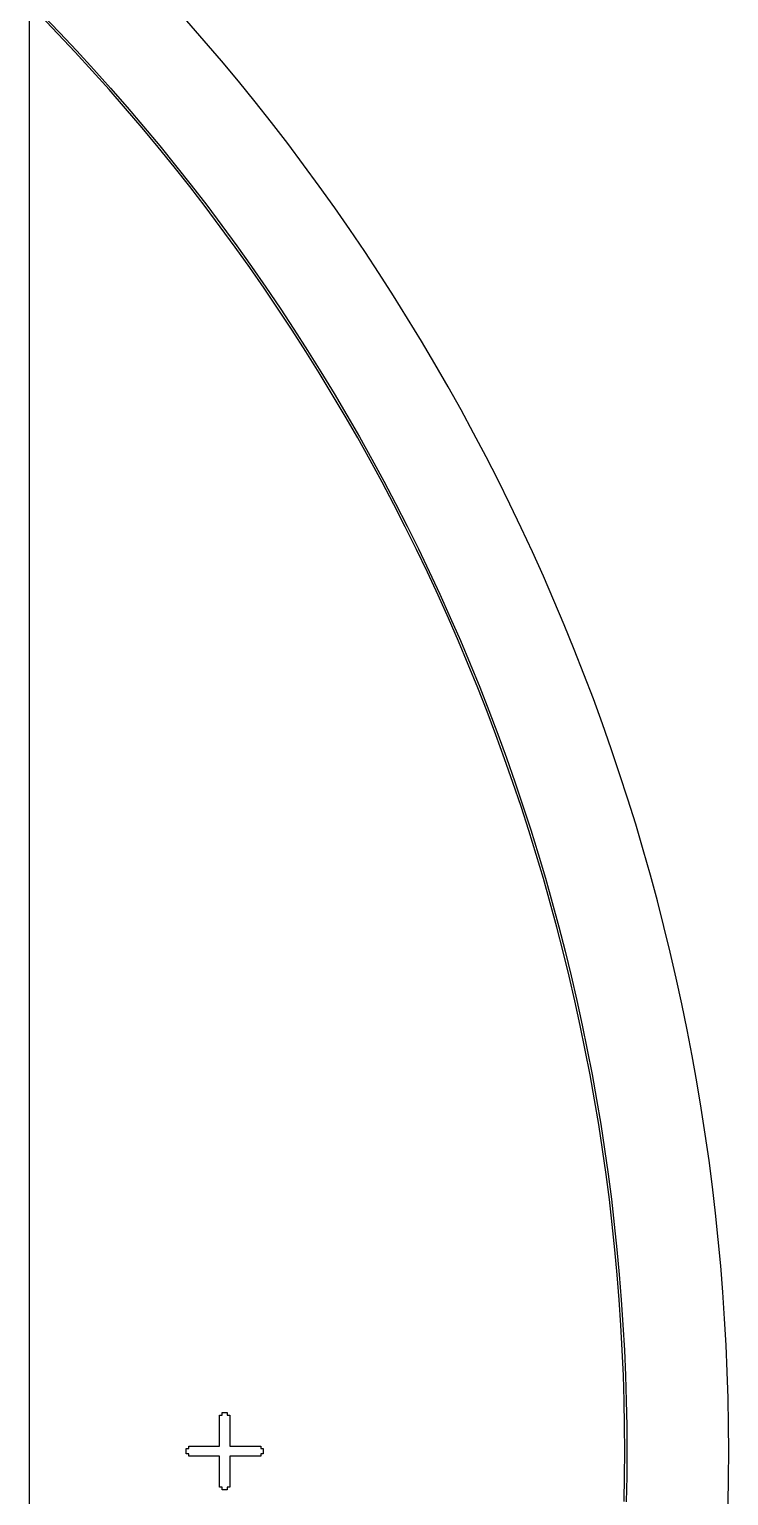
# Model space of a CAD drawing. Extents: x -18 to 85, y -20 to 85.
# Drawn here: x 67.75 to 84.75, y 31.17 to 66.82 of the extents above; entities that cross this region are included whole.
import ezdxf

# ---------------------------------------------------------------- set-up
doc = ezdxf.new("R2010")
doc.units = 0

msp = doc.modelspace()

# ---------------------------------------------------------------- linework, layer by layer
for p, q in [((67.75, 67.25), (67.75, -2.75)), ((68.4442, 66.7098), (68.0186, 67.1514)), ((68.0544, 67.1863), (68.4805, 66.7443)), ((72.0035, 66.5416), (71.5797, 67.0268)), ((68.8644, 66.263), (68.4442, 66.7098)), ((68.4805, 66.7443), (68.901, 66.2971)), ((72.4213, 66.0511), (72.0035, 66.5416)), ((69.279, 65.8112), (68.8644, 66.263)), ((68.901, 66.2971), (69.3161, 65.8447)), ((72.833, 65.5556), (72.4213, 66.0511)), ((69.6881, 65.3542), (69.279, 65.8112)), ((69.3161, 65.8447), (69.7255, 65.3873)), ((70.0915, 64.8923), (69.6881, 65.3542)), ((69.7255, 65.3873), (70.1294, 64.925)), ((73.2387, 65.0551), (72.833, 65.5556)), ((70.4892, 64.4255), (70.0915, 64.8923)), ((70.1294, 64.925), (70.5275, 64.4577)), ((73.6382, 64.5497), (73.2387, 65.0551)), ((74.0314, 64.0393), (73.6382, 64.5497)), ((70.8812, 63.9538), (70.4892, 64.4255)), ((70.5275, 64.4577), (70.9198, 63.9855)), ((71.2673, 63.4773), (70.8812, 63.9538)), ((70.9198, 63.9855), (71.3064, 63.5086)), ((74.4184, 63.5242), (74.0314, 64.0393)), ((71.6476, 62.9962), (71.2673, 63.4773)), ((71.3064, 63.5086), (71.687, 63.0269)), ((74.799, 63.0044), (74.4184, 63.5242)), ((72.0219, 62.5104), (71.6476, 62.9962)), ((71.687, 63.0269), (72.0617, 62.5407)), ((75.1732, 62.4799), (74.799, 63.0044)), ((72.3903, 62.0201), (72.0219, 62.5104)), ((72.0617, 62.5407), (72.4305, 62.0499)), ((75.5409, 61.9509), (75.1732, 62.4799)), ((72.4305, 62.0499), (72.7931, 61.5545)), ((72.7526, 61.5252), (72.3903, 62.0201)), ((75.9021, 61.4174), (75.5409, 61.9509)), ((73.1088, 61.026), (72.7526, 61.5252)), ((72.7931, 61.5545), (73.1497, 61.0548)), ((76.2568, 60.8796), (75.9021, 61.4174)), ((73.4588, 60.5224), (73.1088, 61.026)), ((73.1497, 61.0548), (73.5001, 60.5507)), ((76.6048, 60.3374), (76.2568, 60.8796)), ((73.8027, 60.0146), (73.4588, 60.5224)), ((73.5001, 60.5507), (73.8443, 60.0424)), ((76.9461, 59.791), (76.6048, 60.3374)), ((74.1403, 59.5026), (73.8027, 60.0146)), ((73.8443, 60.0424), (74.1822, 59.5299)), ((77.2807, 59.2404), (76.9461, 59.791)), ((74.4716, 58.9865), (74.1403, 59.5026)), ((74.1822, 59.5299), (74.5138, 59.0132)), ((77.6086, 58.6858), (77.2807, 59.2404)), ((74.7965, 58.4664), (74.4716, 58.9865)), ((74.5138, 59.0132), (74.839, 58.4926)), ((74.839, 58.4926), (75.1579, 57.968)), ((77.9296, 58.1272), (77.6086, 58.6858)), ((75.115, 57.9423), (74.7965, 58.4664)), ((78.2437, 57.5646), (77.9296, 58.1272)), ((75.427, 57.4143), (75.115, 57.9423)), ((75.1579, 57.968), (75.4702, 57.4395)), ((75.7326, 56.8826), (75.427, 57.4143)), ((75.4702, 57.4395), (75.7761, 56.9072)), ((78.5509, 56.9983), (78.2437, 57.5646)), ((76.0316, 56.3471), (75.7326, 56.8826)), ((75.7761, 56.9072), (76.0754, 56.3712)), ((78.8511, 56.4283), (78.5509, 56.9983)), ((76.324, 55.808), (76.0316, 56.3471)), ((76.0754, 56.3712), (76.3681, 55.8316)), ((79.1443, 55.8546), (78.8511, 56.4283)), ((76.6098, 55.2654), (76.324, 55.808)), ((76.3681, 55.8316), (76.6542, 55.2884)), ((79.4304, 55.2773), (79.1443, 55.8546)), ((76.8889, 54.7193), (76.6098, 55.2654)), ((76.6542, 55.2884), (76.9335, 54.7418)), ((79.7094, 54.6966), (79.4304, 55.2773)), ((77.1613, 54.1698), (76.8889, 54.7193)), ((76.9335, 54.7418), (77.2062, 54.1918)), ((79.9813, 54.1125), (79.7094, 54.6966)), ((77.2062, 54.1918), (77.4721, 53.6384)), ((77.4269, 53.6171), (77.1613, 54.1698)), ((80.246, 53.5252), (79.9813, 54.1125)), ((77.6857, 53.0611), (77.4269, 53.6171)), ((77.4721, 53.6384), (77.7311, 53.0819)), ((80.5035, 52.9346), (80.246, 53.5252)), ((77.9376, 52.5019), (77.6857, 53.0611)), ((77.7311, 53.0819), (77.9833, 52.5222)), ((80.7537, 52.3409), (80.5035, 52.9346)), ((78.1827, 51.9397), (77.9376, 52.5019)), ((77.9833, 52.5222), (78.2287, 51.9594)), ((80.9966, 51.7441), (80.7537, 52.3409)), ((78.4209, 51.3746), (78.1827, 51.9397)), ((78.2287, 51.9594), (78.4671, 51.3937)), ((81.2321, 51.1445), (80.9966, 51.7441)), ((78.6521, 50.8066), (78.4209, 51.3746)), ((78.4671, 51.3937), (78.6985, 50.8251)), ((81.4603, 50.542), (81.2321, 51.1445)), ((78.8763, 50.2357), (78.6521, 50.8066)), ((78.6985, 50.8251), (78.923, 50.2537)), ((81.6811, 49.9367), (81.4603, 50.542)), ((79.0935, 49.6622), (78.8763, 50.2357)), ((78.923, 50.2537), (79.1404, 49.6796)), ((81.8944, 49.3288), (81.6811, 49.9367)), ((79.3037, 49.0861), (79.0935, 49.6622)), ((79.1404, 49.6796), (79.3507, 49.1029)), ((82.1002, 48.7183), (81.8944, 49.3288)), ((79.5067, 48.5074), (79.3037, 49.0861)), ((79.3507, 49.1029), (79.554, 48.5236)), ((79.7027, 47.9262), (79.5067, 48.5074)), ((79.554, 48.5236), (79.7501, 47.9419)), ((82.2986, 48.1053), (82.1002, 48.7183)), ((79.8915, 47.3427), (79.7027, 47.9262)), ((79.7501, 47.9419), (79.9391, 47.3578)), ((82.4894, 47.4899), (82.2986, 48.1053)), ((82.6726, 46.8723), (82.4894, 47.4899)), ((80.0731, 46.757), (79.8915, 47.3427)), ((79.9391, 47.3578), (80.1209, 46.7715)), ((80.2475, 46.169), (80.0731, 46.757)), ((80.1209, 46.7715), (80.2955, 46.1829)), ((82.8482, 46.2524), (82.6726, 46.8723)), ((80.4147, 45.579), (80.2475, 46.169)), ((80.2955, 46.1829), (80.4629, 45.5923)), ((83.0163, 45.6304), (82.8482, 46.2524)), ((80.5746, 44.9869), (80.4147, 45.579)), ((80.4629, 45.5923), (80.623, 44.9996)), ((83.1766, 45.0065), (83.0163, 45.6304)), ((80.7273, 44.3929), (80.5746, 44.9869)), ((80.623, 44.9996), (80.7758, 44.4051)), ((83.3293, 44.3805), (83.1766, 45.0065)), ((80.8727, 43.7971), (80.7273, 44.3929)), ((80.7758, 44.4051), (80.9213, 43.8087)), ((83.4743, 43.7528), (83.3293, 44.3805)), ((81.0107, 43.1996), (80.8727, 43.7971)), ((80.9213, 43.8087), (81.0595, 43.2105)), ((83.6117, 43.1233), (83.4743, 43.7528)), ((81.1414, 42.6004), (81.0107, 43.1996)), ((81.0595, 43.2105), (81.1903, 42.6107)), ((83.7412, 42.4922), (83.6117, 43.1233)), ((81.2647, 41.9996), (81.1414, 42.6004)), ((81.1903, 42.6107), (81.3138, 42.0094)), ((83.863, 41.8596), (83.7412, 42.4922)), ((81.3807, 41.3974), (81.2647, 41.9996)), ((81.3138, 42.0094), (81.4298, 41.4066)), ((83.9771, 41.2255), (83.863, 41.8596)), ((81.4892, 40.7938), (81.3807, 41.3974)), ((81.4298, 41.4066), (81.5385, 40.8024)), ((84.0833, 40.59), (83.9771, 41.2255)), ((81.5904, 40.1889), (81.4892, 40.7938)), ((81.5385, 40.8024), (81.6398, 40.1969)), ((84.1818, 39.9533), (84.0833, 40.59)), ((81.6841, 39.5829), (81.5904, 40.1889)), ((81.6398, 40.1969), (81.7336, 39.5902)), ((84.2724, 39.3155), (84.1818, 39.9533)), ((81.7704, 38.9757), (81.6841, 39.5829)), ((81.7336, 39.5902), (81.8199, 38.9824)), ((84.3552, 38.6766), (84.2724, 39.3155)), ((81.8492, 38.3675), (81.7704, 38.9757)), ((81.8199, 38.9824), (81.8988, 38.3736)), ((84.4301, 38.0367), (84.3552, 38.6766)), ((81.9205, 37.7583), (81.8492, 38.3675)), ((81.8988, 38.3736), (81.9702, 37.7639)), ((84.4972, 37.3959), (84.4301, 38.0367)), ((81.9843, 37.1484), (81.9205, 37.7583)), ((81.9702, 37.7639), (82.0341, 37.1533)), ((82.0407, 36.5377), (81.9843, 37.1484)), ((82.0341, 37.1533), (82.0905, 36.542)), ((84.5564, 36.7543), (84.4972, 37.3959)), ((84.6077, 36.1121), (84.5564, 36.7543)), ((82.0896, 35.9264), (82.0407, 36.5377)), ((82.0905, 36.542), (82.1395, 35.9301)), ((84.6512, 35.4693), (84.6077, 36.1121)), ((82.131, 35.3145), (82.0896, 35.9264)), ((82.1395, 35.9301), (82.1808, 35.3176)), ((82.1648, 34.7021), (82.131, 35.3145)), ((82.1808, 35.3176), (82.2147, 34.7046)), ((84.6868, 34.826), (84.6512, 35.4693)), ((82.1911, 34.0894), (82.1648, 34.7021)), ((82.2147, 34.7046), (82.2411, 34.0913)), ((84.7144, 34.1824), (84.6868, 34.826)), ((82.2099, 33.4764), (82.1911, 34.0894)), ((82.2411, 34.0913), (82.2599, 33.4777)), ((84.7342, 33.5384), (84.7144, 34.1824)), ((84.746, 32.8942), (84.7342, 33.5384)), ((72.4375, 33.125), (72.4375, 33.1875)), ((72.4375, 33.1875), (72.5625, 33.1875)), ((72.5625, 33.1875), (72.5625, 33.125)), ((82.2212, 32.8633), (82.2099, 33.4764)), ((82.2599, 33.4777), (82.2712, 32.8639)), ((72.375, 32.375), (72.375, 33.125)), ((72.375, 33.125), (72.4375, 33.125)), ((72.5625, 33.125), (72.625, 33.125)), ((72.625, 33.125), (72.625, 32.375)), ((82.225, 32.25), (82.2212, 32.8633)), ((82.2712, 32.8639), (82.275, 32.25)), ((84.75, 32.25), (84.746, 32.8942)), ((71.5625, 32.1875), (71.5625, 32.3125)), ((71.5625, 32.3125), (71.625, 32.3125)), ((71.625, 32.1875), (71.5625, 32.1875)), ((71.625, 32.3125), (71.625, 32.375)), ((71.625, 32.375), (72.375, 32.375)), ((71.625, 32.125), (71.625, 32.1875)), ((72.375, 32.125), (71.625, 32.125)), ((72.375, 31.375), (72.375, 32.125)), ((72.625, 32.375), (73.375, 32.375)), ((73.375, 32.125), (72.625, 32.125)), ((72.625, 32.125), (72.625, 31.375)), ((73.375, 32.375), (73.375, 32.3125)), ((73.375, 32.3125), (73.4375, 32.3125)), ((73.4375, 32.1875), (73.375, 32.1875)), ((73.375, 32.1875), (73.375, 32.125)), ((73.4375, 32.3125), (73.4375, 32.1875)), ((82.2212, 31.6367), (82.225, 32.25)), ((82.275, 32.25), (82.2712, 31.6361)), ((84.746, 31.6058), (84.75, 32.25)), ((72.4375, 31.375), (72.375, 31.375)), ((72.4375, 31.3125), (72.4375, 31.375)), ((72.625, 31.375), (72.5625, 31.375)), ((72.5625, 31.375), (72.5625, 31.3125)), ((82.2099, 31.0236), (82.2212, 31.6367)), ((82.2712, 31.6361), (82.2599, 31.0223)), ((84.7342, 30.9616), (84.746, 31.6058)), ((72.5625, 31.3125), (72.4375, 31.3125))]:
    msp.add_line(p, q)

doc.saveas('drawing.dxf')
